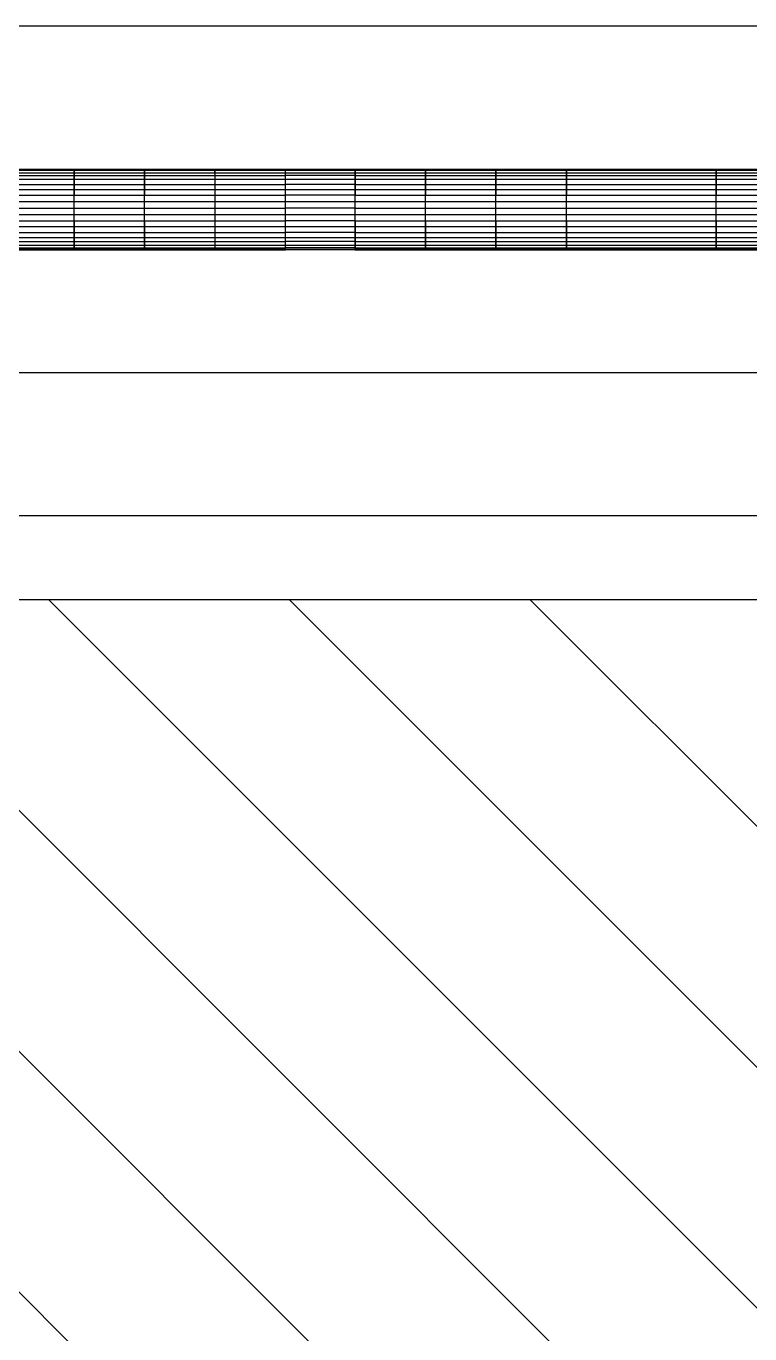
# Model space of a CAD drawing. Header units: metres. Extents: x -298 to 779, y -265 to 213.
# Drawn here: x 400.3934 to 400.606, y -97.6084 to -97.2243 of the extents above; entities that cross this region are included whole.
import ezdxf

# ---------------------------------------------------------------- set-up
doc = ezdxf.new("R2010")
doc.units = ezdxf.units.M
doc.header["$LTSCALE"] = 0.01
doc.header["$MEASUREMENT"] = 0
doc.layers.add('Furniture', color=130, linetype='Continuous')

msp = doc.modelspace()

# ---------------------------------------------------------------- linework, layer by layer
at = {"layer": 'Furniture'}
for p, q in [((400.87992, -97.22435), (400.27994, -97.22435)), ((400.40747, -97.26648), (400.38678, -97.26648)), ((400.40747, -97.26648), (400.38678, -97.26648)), ((400.38678, -97.26667), (400.40747, -97.26667)), ((400.38678, -97.26742), (400.40747, -97.26742)), ((400.42816, -97.26648), (400.40747, -97.26648)), ((400.42816, -97.26648), (400.40747, -97.26648)), ((400.40747, -97.26667), (400.40747, -97.26648)), ((400.40747, -97.26742), (400.40747, -97.26648)), ((400.40747, -97.26648), (400.40747, -97.26667)), ((400.40747, -97.26667), (400.42816, -97.26667)), ((400.40747, -97.26667), (400.40747, -97.26742)), ((400.40747, -97.26742), (400.40747, -97.26667)), ((400.40747, -97.26742), (400.42816, -97.26742)), ((400.40747, -97.26742), (400.40747, -97.26818)), ((400.40747, -97.26818), (400.40747, -97.26742)), ((400.44885, -97.26648), (400.42816, -97.26648)), ((400.44885, -97.26648), (400.42816, -97.26648)), ((400.42816, -97.26667), (400.42816, -97.26648)), ((400.42816, -97.26742), (400.42816, -97.26648)), ((400.42816, -97.26648), (400.42816, -97.26667)), ((400.42816, -97.26667), (400.44885, -97.26667)), ((400.42816, -97.26667), (400.42816, -97.26742)), ((400.42816, -97.26742), (400.42816, -97.26667)), ((400.42816, -97.26742), (400.44885, -97.26742)), ((400.42816, -97.26742), (400.42816, -97.26818)), ((400.42816, -97.26818), (400.42816, -97.26742)), ((400.46954, -97.26648), (400.44885, -97.26648)), ((400.46954, -97.26648), (400.44885, -97.26648)), ((400.44885, -97.26667), (400.44885, -97.26648)), ((400.44885, -97.26742), (400.44885, -97.26648)), ((400.44885, -97.26648), (400.44885, -97.26667)), ((400.44885, -97.26667), (400.44885, -97.26648)), ((400.44885, -97.26667), (400.46954, -97.26667)), ((400.44885, -97.26667), (400.44885, -97.26742)), ((400.44885, -97.26742), (400.46954, -97.26742)), ((400.44885, -97.26742), (400.44885, -97.26818)), ((400.49004, -97.26648), (400.46954, -97.26648)), ((400.49004, -97.26648), (400.46954, -97.26648)), ((400.46954, -97.26667), (400.46954, -97.26648)), ((400.46954, -97.26648), (400.46954, -97.26667)), ((400.46954, -97.26742), (400.46954, -97.26648)), ((400.46954, -97.26648), (400.46954, -97.26667)), ((400.46954, -97.26667), (400.49004, -97.26667)), ((400.46954, -97.26742), (400.46954, -97.26667)), ((400.46954, -97.26742), (400.49004, -97.26742)), ((400.46954, -97.26818), (400.46954, -97.26742)), ((400.46954, -97.26818), (400.46954, -97.26742)), ((400.46954, -97.26818), (400.46954, -97.26742)), ((400.51074, -97.26648), (400.49004, -97.26648)), ((400.51074, -97.26648), (400.49004, -97.26648)), ((400.49004, -97.26667), (400.49004, -97.26648)), ((400.49004, -97.26742), (400.49004, -97.26648)), ((400.49004, -97.26648), (400.49004, -97.26667)), ((400.49004, -97.26667), (400.51074, -97.26667)), ((400.49004, -97.26667), (400.49004, -97.26742)), ((400.49004, -97.26742), (400.49004, -97.26667)), ((400.49004, -97.26742), (400.51074, -97.26742)), ((400.49004, -97.26742), (400.49004, -97.26818)), ((400.49004, -97.26818), (400.49004, -97.26742)), ((400.53143, -97.26648), (400.51074, -97.26648)), ((400.53143, -97.26648), (400.51074, -97.26648)), ((400.51074, -97.26667), (400.51074, -97.26648)), ((400.51074, -97.26742), (400.51074, -97.26648)), ((400.51074, -97.26648), (400.51074, -97.26667)), ((400.51074, -97.26667), (400.53143, -97.26667)), ((400.51074, -97.26667), (400.51074, -97.26742)), ((400.51074, -97.26742), (400.51074, -97.26667)), ((400.51074, -97.26742), (400.53143, -97.26742)), ((400.51074, -97.26742), (400.51074, -97.26818)), ((400.51074, -97.26818), (400.51074, -97.26742)), ((400.55212, -97.26648), (400.53143, -97.26648)), ((400.55212, -97.26648), (400.53143, -97.26648)), ((400.53143, -97.26667), (400.53143, -97.26648)), ((400.53143, -97.26742), (400.53143, -97.26648)), ((400.53143, -97.26648), (400.53143, -97.26667)), ((400.53143, -97.26667), (400.55212, -97.26667)), ((400.53143, -97.26667), (400.53143, -97.26742)), ((400.53143, -97.26742), (400.53143, -97.26667)), ((400.53143, -97.26742), (400.55212, -97.26742)), ((400.53143, -97.26742), (400.53143, -97.26818)), ((400.53143, -97.26818), (400.53143, -97.26742)), ((400.59608, -97.26648), (400.55212, -97.26648)), ((400.59608, -97.26648), (400.55212, -97.26648)), ((400.55212, -97.26667), (400.55212, -97.26648)), ((400.55212, -97.26742), (400.55212, -97.26648)), ((400.55212, -97.26648), (400.55212, -97.26667)), ((400.55212, -97.26667), (400.59608, -97.26667)), ((400.55212, -97.26667), (400.55212, -97.26742)), ((400.55212, -97.26742), (400.55212, -97.26667)), ((400.55212, -97.26742), (400.59608, -97.26742)), ((400.55212, -97.26742), (400.55212, -97.26818)), ((400.55212, -97.26818), (400.55212, -97.26742)), ((400.61658, -97.26648), (400.59608, -97.26648)), ((400.61658, -97.26648), (400.59608, -97.26648)), ((400.59608, -97.26667), (400.59608, -97.26648)), ((400.59608, -97.26742), (400.59608, -97.26648)), ((400.59608, -97.26648), (400.59608, -97.26667)), ((400.59608, -97.26667), (400.61658, -97.26667)), ((400.59608, -97.26667), (400.59608, -97.26742)), ((400.59608, -97.26742), (400.59608, -97.26667)), ((400.59608, -97.26742), (400.61658, -97.26742)), ((400.59608, -97.26742), (400.59608, -97.26818)), ((400.59608, -97.26818), (400.59608, -97.26742)), ((400.38678, -97.26818), (400.40747, -97.26818)), ((400.38678, -97.26931), (400.40747, -97.26931)), ((400.38678, -97.27081), (400.40747, -97.27081)), ((400.40747, -97.26818), (400.42816, -97.26818)), ((400.40747, -97.26818), (400.40747, -97.26931)), ((400.40747, -97.26931), (400.40747, -97.26818)), ((400.40747, -97.26931), (400.42816, -97.26931)), ((400.40747, -97.26931), (400.40747, -97.27081)), ((400.40747, -97.27081), (400.40747, -97.26931)), ((400.40747, -97.27081), (400.42816, -97.27081)), ((400.40747, -97.27081), (400.40747, -97.27232)), ((400.40747, -97.27232), (400.40747, -97.27081)), ((400.42816, -97.26818), (400.44885, -97.26818)), ((400.42816, -97.26818), (400.42816, -97.26931)), ((400.42816, -97.26931), (400.42816, -97.26818)), ((400.42816, -97.26931), (400.44885, -97.26931)), ((400.42816, -97.26931), (400.42816, -97.27081)), ((400.42816, -97.27081), (400.42816, -97.26931)), ((400.42816, -97.27081), (400.44885, -97.27081)), ((400.42816, -97.27081), (400.42816, -97.27232)), ((400.42816, -97.27232), (400.42816, -97.27081)), ((400.44885, -97.26818), (400.46954, -97.26818)), ((400.44885, -97.26818), (400.44885, -97.26931)), ((400.44885, -97.26931), (400.46954, -97.26931)), ((400.44885, -97.26931), (400.44885, -97.27081)), ((400.44885, -97.27081), (400.46954, -97.27081)), ((400.44885, -97.27081), (400.44885, -97.27232)), ((400.49004, -97.26818), (400.46954, -97.26818)), ((400.46954, -97.26931), (400.46954, -97.26818)), ((400.46954, -97.26931), (400.46954, -97.26818)), ((400.46954, -97.26931), (400.49004, -97.26931)), ((400.46954, -97.27081), (400.46954, -97.26931)), ((400.46954, -97.27081), (400.46954, -97.26931)), ((400.46954, -97.27081), (400.46954, -97.26931)), ((400.49004, -97.27081), (400.46954, -97.27081)), ((400.46954, -97.27232), (400.46954, -97.27081)), ((400.46954, -97.27232), (400.46954, -97.27081)), ((400.49004, -97.26818), (400.51074, -97.26818)), ((400.49004, -97.26931), (400.49004, -97.26818)), ((400.49004, -97.26818), (400.49004, -97.26931)), ((400.49004, -97.26931), (400.49004, -97.26818)), ((400.49004, -97.26931), (400.51074, -97.26931)), ((400.49004, -97.26931), (400.49004, -97.27081)), ((400.49004, -97.27081), (400.49004, -97.26931)), ((400.49004, -97.27081), (400.51074, -97.27081)), ((400.49004, -97.27232), (400.49004, -97.27081)), ((400.49004, -97.27081), (400.49004, -97.27232)), ((400.49004, -97.27232), (400.49004, -97.27081)), ((400.51074, -97.26818), (400.53143, -97.26818)), ((400.51074, -97.26818), (400.51074, -97.26931)), ((400.51074, -97.26931), (400.51074, -97.26818)), ((400.51074, -97.26931), (400.53143, -97.26931)), ((400.51074, -97.26931), (400.51074, -97.27081)), ((400.51074, -97.27081), (400.51074, -97.26931)), ((400.51074, -97.27081), (400.53143, -97.27081)), ((400.51074, -97.27081), (400.51074, -97.27232)), ((400.51074, -97.27232), (400.51074, -97.27081)), ((400.53143, -97.26818), (400.55212, -97.26818)), ((400.53143, -97.26818), (400.53143, -97.26931)), ((400.53143, -97.26931), (400.53143, -97.26818)), ((400.53143, -97.26931), (400.55212, -97.26931)), ((400.53143, -97.26931), (400.53143, -97.27081)), ((400.53143, -97.27081), (400.53143, -97.26931)), ((400.53143, -97.27081), (400.55212, -97.27081)), ((400.53143, -97.27081), (400.53143, -97.27232)), ((400.53143, -97.27232), (400.53143, -97.27081)), ((400.55212, -97.26818), (400.59608, -97.26818)), ((400.55212, -97.26818), (400.55212, -97.26931)), ((400.55212, -97.26931), (400.55212, -97.26818)), ((400.55212, -97.26931), (400.59608, -97.26931)), ((400.55212, -97.26931), (400.55212, -97.27081)), ((400.55212, -97.27081), (400.55212, -97.26931)), ((400.55212, -97.27081), (400.59608, -97.27081)), ((400.55212, -97.27081), (400.55212, -97.27232)), ((400.55212, -97.27232), (400.55212, -97.27081)), ((400.59608, -97.26818), (400.61658, -97.26818)), ((400.59608, -97.26818), (400.59608, -97.26931)), ((400.59608, -97.26931), (400.59608, -97.26818)), ((400.59608, -97.26931), (400.61658, -97.26931)), ((400.59608, -97.26931), (400.59608, -97.27081)), ((400.59608, -97.27081), (400.59608, -97.26931)), ((400.59608, -97.27081), (400.61658, -97.27081)), ((400.59608, -97.27081), (400.59608, -97.27232)), ((400.59608, -97.27232), (400.59608, -97.27081)), ((400.38678, -97.27232), (400.40747, -97.27232)), ((400.38678, -97.27401), (400.40747, -97.27401)), ((400.40747, -97.27232), (400.42816, -97.27232)), ((400.40747, -97.27232), (400.40747, -97.27401)), ((400.40747, -97.27401), (400.40747, -97.27232)), ((400.40747, -97.27401), (400.42816, -97.27401)), ((400.40747, -97.27589), (400.40747, -97.27401)), ((400.42816, -97.27232), (400.44885, -97.27232)), ((400.42816, -97.27232), (400.42816, -97.27401)), ((400.42816, -97.27401), (400.42816, -97.27232)), ((400.42816, -97.27401), (400.44885, -97.27401)), ((400.42816, -97.27589), (400.42816, -97.27401)), ((400.44885, -97.27232), (400.46954, -97.27232)), ((400.44885, -97.27232), (400.44885, -97.27401)), ((400.44885, -97.27401), (400.46954, -97.27401)), ((400.44885, -97.27401), (400.44885, -97.27589)), ((400.46954, -97.27232), (400.49004, -97.27232)), ((400.46954, -97.27401), (400.46954, -97.27232)), ((400.46954, -97.27401), (400.46954, -97.27232)), ((400.46954, -97.27401), (400.46954, -97.27232)), ((400.49004, -97.27401), (400.46954, -97.27401)), ((400.46954, -97.27589), (400.46954, -97.27401)), ((400.49004, -97.27232), (400.51074, -97.27232)), ((400.49004, -97.27232), (400.49004, -97.27401)), ((400.49004, -97.27401), (400.49004, -97.27232)), ((400.49004, -97.27401), (400.51074, -97.27401)), ((400.49004, -97.27589), (400.49004, -97.27401)), ((400.51074, -97.27232), (400.53143, -97.27232)), ((400.51074, -97.27232), (400.51074, -97.27401)), ((400.51074, -97.27401), (400.51074, -97.27232)), ((400.51074, -97.27401), (400.53143, -97.27401)), ((400.51074, -97.27589), (400.51074, -97.27401)), ((400.53143, -97.27232), (400.55212, -97.27232)), ((400.53143, -97.27232), (400.53143, -97.27401)), ((400.53143, -97.27401), (400.53143, -97.27232)), ((400.53143, -97.27401), (400.55212, -97.27401)), ((400.53143, -97.27589), (400.53143, -97.27401)), ((400.55212, -97.27232), (400.59608, -97.27232)), ((400.55212, -97.27232), (400.55212, -97.27401)), ((400.55212, -97.27401), (400.55212, -97.27232)), ((400.55212, -97.27401), (400.59608, -97.27401)), ((400.55212, -97.27589), (400.55212, -97.27401)), ((400.59608, -97.27232), (400.61658, -97.27232)), ((400.59608, -97.27232), (400.59608, -97.27401)), ((400.59608, -97.27401), (400.59608, -97.27232)), ((400.59608, -97.27401), (400.61658, -97.27401)), ((400.59608, -97.27589), (400.59608, -97.27401)), ((400.38678, -97.27589), (400.40747, -97.27589)), ((400.38678, -97.27777), (400.40747, -97.27777)), ((400.40747, -97.27589), (400.42816, -97.27589)), ((400.40747, -97.27777), (400.40747, -97.27589)), ((400.40747, -97.27777), (400.42816, -97.27777)), ((400.40747, -97.27965), (400.40747, -97.27777)), ((400.42816, -97.27589), (400.44885, -97.27589)), ((400.42816, -97.27777), (400.42816, -97.27589)), ((400.42816, -97.27777), (400.44885, -97.27777)), ((400.42816, -97.27965), (400.42816, -97.27777)), ((400.44885, -97.27589), (400.46954, -97.27589)), ((400.44885, -97.27589), (400.44885, -97.27777)), ((400.44885, -97.27777), (400.46954, -97.27777)), ((400.44885, -97.27777), (400.44885, -97.27965)), ((400.46954, -97.27589), (400.49004, -97.27589)), ((400.46954, -97.27777), (400.46954, -97.27589)), ((400.49004, -97.27777), (400.46954, -97.27777)), ((400.46954, -97.27965), (400.46954, -97.27777)), ((400.49004, -97.27589), (400.51074, -97.27589)), ((400.49004, -97.27777), (400.49004, -97.27589)), ((400.49004, -97.27777), (400.51074, -97.27777)), ((400.49004, -97.27965), (400.49004, -97.27777)), ((400.51074, -97.27589), (400.53143, -97.27589)), ((400.51074, -97.27777), (400.51074, -97.27589)), ((400.51074, -97.27777), (400.53143, -97.27777)), ((400.51074, -97.27965), (400.51074, -97.27777)), ((400.53143, -97.27589), (400.55212, -97.27589)), ((400.53143, -97.27777), (400.53143, -97.27589)), ((400.53143, -97.27777), (400.55212, -97.27777)), ((400.53143, -97.27965), (400.53143, -97.27777)), ((400.55212, -97.27589), (400.59608, -97.27589)), ((400.55212, -97.27777), (400.55212, -97.27589)), ((400.55212, -97.27777), (400.59608, -97.27777)), ((400.55212, -97.27965), (400.55212, -97.27777)), ((400.59608, -97.27589), (400.61658, -97.27589)), ((400.59608, -97.27777), (400.59608, -97.27589)), ((400.59608, -97.27777), (400.61658, -97.27777)), ((400.59608, -97.27965), (400.59608, -97.27777)), ((400.38678, -97.27965), (400.40747, -97.27965)), ((400.38678, -97.28153), (400.40747, -97.28153)), ((400.40747, -97.27965), (400.42816, -97.27965)), ((400.40747, -97.28153), (400.40747, -97.27965)), ((400.40747, -97.28153), (400.42816, -97.28153)), ((400.40747, -97.28153), (400.40747, -97.28322)), ((400.40747, -97.28322), (400.40747, -97.28153)), ((400.42816, -97.27965), (400.44885, -97.27965)), ((400.42816, -97.28153), (400.42816, -97.27965)), ((400.42816, -97.28153), (400.44885, -97.28153)), ((400.42816, -97.28153), (400.42816, -97.28322)), ((400.42816, -97.28322), (400.42816, -97.28153)), ((400.44885, -97.27965), (400.46954, -97.27965)), ((400.44885, -97.27965), (400.44885, -97.28153)), ((400.44885, -97.28153), (400.46954, -97.28153)), ((400.44885, -97.28153), (400.44885, -97.28322)), ((400.46954, -97.27965), (400.49004, -97.27965)), ((400.46954, -97.28153), (400.46954, -97.27965)), ((400.49004, -97.28153), (400.46954, -97.28153)), ((400.46954, -97.28322), (400.46954, -97.28153)), ((400.46954, -97.28322), (400.46954, -97.28153)), ((400.49004, -97.27965), (400.51074, -97.27965)), ((400.49004, -97.28153), (400.49004, -97.27965)), ((400.49004, -97.28153), (400.51074, -97.28153)), ((400.49004, -97.28322), (400.49004, -97.28153)), ((400.49004, -97.28153), (400.49004, -97.28322)), ((400.49004, -97.28322), (400.49004, -97.28153)), ((400.51074, -97.27965), (400.53143, -97.27965)), ((400.51074, -97.28153), (400.51074, -97.27965)), ((400.51074, -97.28153), (400.53143, -97.28153)), ((400.51074, -97.28153), (400.51074, -97.28322)), ((400.51074, -97.28322), (400.51074, -97.28153)), ((400.53143, -97.27965), (400.55212, -97.27965)), ((400.53143, -97.28153), (400.53143, -97.27965)), ((400.53143, -97.28153), (400.55212, -97.28153)), ((400.53143, -97.28153), (400.53143, -97.28322)), ((400.53143, -97.28322), (400.53143, -97.28153)), ((400.55212, -97.27965), (400.59608, -97.27965)), ((400.55212, -97.28153), (400.55212, -97.27965)), ((400.55212, -97.28153), (400.59608, -97.28153)), ((400.55212, -97.28153), (400.55212, -97.28322)), ((400.55212, -97.28322), (400.55212, -97.28153)), ((400.59608, -97.27965), (400.61658, -97.27965)), ((400.59608, -97.28153), (400.59608, -97.27965)), ((400.59608, -97.28153), (400.61658, -97.28153)), ((400.59608, -97.28153), (400.59608, -97.28322)), ((400.59608, -97.28322), (400.59608, -97.28153)), ((400.38678, -97.28322), (400.40747, -97.28322)), ((400.38678, -97.28492), (400.40747, -97.28492)), ((400.38678, -97.28642), (400.40747, -97.28642)), ((400.40747, -97.28322), (400.42816, -97.28322)), ((400.40747, -97.28322), (400.40747, -97.28492)), ((400.40747, -97.28492), (400.40747, -97.28322)), ((400.40747, -97.28492), (400.42816, -97.28492)), ((400.40747, -97.28492), (400.40747, -97.28642)), ((400.40747, -97.28642), (400.40747, -97.28492)), ((400.40747, -97.28642), (400.42816, -97.28642)), ((400.40747, -97.28642), (400.40747, -97.28755)), ((400.40747, -97.28755), (400.40747, -97.28642)), ((400.42816, -97.28322), (400.44885, -97.28322)), ((400.42816, -97.28322), (400.42816, -97.28492)), ((400.42816, -97.28492), (400.42816, -97.28322)), ((400.42816, -97.28492), (400.44885, -97.28492)), ((400.42816, -97.28492), (400.42816, -97.28642)), ((400.42816, -97.28642), (400.42816, -97.28492)), ((400.42816, -97.28642), (400.44885, -97.28642)), ((400.42816, -97.28642), (400.42816, -97.28755)), ((400.42816, -97.28755), (400.42816, -97.28642)), ((400.44885, -97.28322), (400.46954, -97.28322)), ((400.44885, -97.28322), (400.44885, -97.28492)), ((400.44885, -97.28492), (400.46954, -97.28492)), ((400.44885, -97.28492), (400.44885, -97.28642)), ((400.44885, -97.28642), (400.46954, -97.28642)), ((400.44885, -97.28642), (400.44885, -97.28755)), ((400.46954, -97.28322), (400.49004, -97.28322)), ((400.46954, -97.28492), (400.46954, -97.28322)), ((400.46954, -97.28492), (400.46954, -97.28322)), ((400.46954, -97.28492), (400.46954, -97.28322)), ((400.49004, -97.28492), (400.46954, -97.28492)), ((400.46954, -97.28642), (400.46954, -97.28492)), ((400.46954, -97.28642), (400.46954, -97.28492)), ((400.46954, -97.28642), (400.49004, -97.28642)), ((400.46954, -97.28755), (400.46954, -97.28642)), ((400.46954, -97.28755), (400.46954, -97.28642)), ((400.46954, -97.28755), (400.46954, -97.28642)), ((400.49004, -97.28322), (400.51074, -97.28322)), ((400.49004, -97.28322), (400.49004, -97.28492)), ((400.49004, -97.28492), (400.49004, -97.28322)), ((400.49004, -97.28492), (400.51074, -97.28492)), ((400.49004, -97.28642), (400.49004, -97.28492)), ((400.49004, -97.28492), (400.49004, -97.28642)), ((400.49004, -97.28642), (400.49004, -97.28492)), ((400.49004, -97.28642), (400.51074, -97.28642)), ((400.49004, -97.28642), (400.49004, -97.28755)), ((400.49004, -97.28755), (400.49004, -97.28642)), ((400.51074, -97.28322), (400.53143, -97.28322)), ((400.51074, -97.28322), (400.51074, -97.28492)), ((400.51074, -97.28492), (400.51074, -97.28322)), ((400.51074, -97.28492), (400.53143, -97.28492)), ((400.51074, -97.28492), (400.51074, -97.28642)), ((400.51074, -97.28642), (400.51074, -97.28492)), ((400.51074, -97.28642), (400.53143, -97.28642)), ((400.51074, -97.28642), (400.51074, -97.28755)), ((400.51074, -97.28755), (400.51074, -97.28642)), ((400.53143, -97.28322), (400.55212, -97.28322)), ((400.53143, -97.28322), (400.53143, -97.28492)), ((400.53143, -97.28492), (400.53143, -97.28322)), ((400.53143, -97.28492), (400.55212, -97.28492)), ((400.53143, -97.28492), (400.53143, -97.28642)), ((400.53143, -97.28642), (400.53143, -97.28492)), ((400.53143, -97.28642), (400.55212, -97.28642)), ((400.53143, -97.28642), (400.53143, -97.28755)), ((400.53143, -97.28755), (400.53143, -97.28642)), ((400.55212, -97.28322), (400.59608, -97.28322)), ((400.55212, -97.28322), (400.55212, -97.28492)), ((400.55212, -97.28492), (400.55212, -97.28322)), ((400.55212, -97.28492), (400.59608, -97.28492)), ((400.55212, -97.28492), (400.55212, -97.28642)), ((400.55212, -97.28642), (400.55212, -97.28492)), ((400.55212, -97.28642), (400.59608, -97.28642)), ((400.55212, -97.28642), (400.55212, -97.28755)), ((400.55212, -97.28755), (400.55212, -97.28642)), ((400.59608, -97.28322), (400.61658, -97.28322)), ((400.59608, -97.28322), (400.59608, -97.28492)), ((400.59608, -97.28492), (400.59608, -97.28322)), ((400.59608, -97.28492), (400.61658, -97.28492)), ((400.59608, -97.28492), (400.59608, -97.28642)), ((400.59608, -97.28642), (400.59608, -97.28492)), ((400.59608, -97.28642), (400.61658, -97.28642)), ((400.59608, -97.28642), (400.59608, -97.28755)), ((400.59608, -97.28755), (400.59608, -97.28642)), ((400.38678, -97.28755), (400.40747, -97.28755)), ((400.38678, -97.28868), (400.40747, -97.28868)), ((400.38678, -97.28943), (400.40747, -97.28943)), ((400.38678, -97.28981), (400.40747, -97.28981)), ((400.38678, -97.29), (400.40747, -97.29)), ((400.40747, -97.28755), (400.42816, -97.28755)), ((400.40747, -97.28755), (400.40747, -97.28868)), ((400.40747, -97.28868), (400.40747, -97.28755)), ((400.40747, -97.28868), (400.42816, -97.28868)), ((400.40747, -97.28868), (400.40747, -97.28943)), ((400.40747, -97.28943), (400.40747, -97.28868)), ((400.40747, -97.28943), (400.42816, -97.28943)), ((400.40747, -97.28943), (400.40747, -97.28981)), ((400.40747, -97.28981), (400.40747, -97.28943)), ((400.40747, -97.28981), (400.42816, -97.28981)), ((400.40747, -97.28981), (400.40747, -97.29)), ((400.40747, -97.29), (400.42816, -97.29)), ((400.42816, -97.28755), (400.44885, -97.28755)), ((400.42816, -97.28755), (400.42816, -97.28868)), ((400.42816, -97.28868), (400.42816, -97.28755)), ((400.42816, -97.28868), (400.44885, -97.28868)), ((400.42816, -97.28868), (400.42816, -97.28943)), ((400.42816, -97.28943), (400.42816, -97.28868)), ((400.42816, -97.28943), (400.44885, -97.28943)), ((400.42816, -97.28943), (400.42816, -97.28981)), ((400.42816, -97.28981), (400.42816, -97.28943)), ((400.42816, -97.28981), (400.44885, -97.28981)), ((400.42816, -97.28981), (400.42816, -97.29)), ((400.42816, -97.29), (400.44885, -97.29)), ((400.44885, -97.28755), (400.46954, -97.28755)), ((400.44885, -97.28755), (400.44885, -97.28868)), ((400.44885, -97.28868), (400.46954, -97.28868)), ((400.44885, -97.28868), (400.44885, -97.28943)), ((400.44885, -97.28943), (400.46954, -97.28943)), ((400.44885, -97.28943), (400.44885, -97.28981)), ((400.44885, -97.28981), (400.46954, -97.28981)), ((400.44885, -97.28981), (400.44885, -97.29)), ((400.44885, -97.29), (400.44885, -97.28981)), ((400.44885, -97.29), (400.46954, -97.29)), ((400.49004, -97.28755), (400.46954, -97.28755)), ((400.46954, -97.28868), (400.46954, -97.28755)), ((400.46954, -97.28868), (400.46954, -97.28755)), ((400.46954, -97.28868), (400.49004, -97.28868)), ((400.46954, -97.28943), (400.46954, -97.28868)), ((400.46954, -97.28943), (400.46954, -97.28868)), ((400.46954, -97.28943), (400.46954, -97.28868)), ((400.49004, -97.28943), (400.46954, -97.28943)), ((400.46954, -97.28981), (400.46954, -97.28943)), ((400.46954, -97.28981), (400.46954, -97.28943)), ((400.46954, -97.28981), (400.49004, -97.28981)), ((400.46954, -97.29), (400.46954, -97.28981)), ((400.46954, -97.28981), (400.46954, -97.29)), ((400.46954, -97.29), (400.46954, -97.28981)), ((400.49004, -97.29), (400.46954, -97.29)), ((400.49004, -97.28755), (400.51074, -97.28755)), ((400.49004, -97.28868), (400.49004, -97.28755)), ((400.49004, -97.28755), (400.49004, -97.28868)), ((400.49004, -97.28868), (400.49004, -97.28755)), ((400.49004, -97.28868), (400.51074, -97.28868)), ((400.49004, -97.28868), (400.49004, -97.28943)), ((400.49004, -97.28943), (400.49004, -97.28868)), ((400.49004, -97.28943), (400.51074, -97.28943)), ((400.49004, -97.28981), (400.49004, -97.28943)), ((400.49004, -97.28943), (400.49004, -97.28981)), ((400.49004, -97.28981), (400.49004, -97.28943)), ((400.49004, -97.28981), (400.51074, -97.28981)), ((400.49004, -97.28981), (400.49004, -97.29)), ((400.49004, -97.29), (400.51074, -97.29)), ((400.51074, -97.28755), (400.53143, -97.28755)), ((400.51074, -97.28755), (400.51074, -97.28868)), ((400.51074, -97.28868), (400.51074, -97.28755)), ((400.51074, -97.28868), (400.53143, -97.28868)), ((400.51074, -97.28868), (400.51074, -97.28943)), ((400.51074, -97.28943), (400.51074, -97.28868)), ((400.51074, -97.28943), (400.53143, -97.28943)), ((400.51074, -97.28943), (400.51074, -97.28981)), ((400.51074, -97.28981), (400.51074, -97.28943)), ((400.51074, -97.28981), (400.53143, -97.28981)), ((400.51074, -97.28981), (400.51074, -97.29)), ((400.51074, -97.29), (400.53143, -97.29)), ((400.53143, -97.28755), (400.55212, -97.28755)), ((400.53143, -97.28755), (400.53143, -97.28868)), ((400.53143, -97.28868), (400.53143, -97.28755)), ((400.53143, -97.28868), (400.55212, -97.28868)), ((400.53143, -97.28868), (400.53143, -97.28943)), ((400.53143, -97.28943), (400.53143, -97.28868)), ((400.53143, -97.28943), (400.55212, -97.28943)), ((400.53143, -97.28943), (400.53143, -97.28981)), ((400.53143, -97.28981), (400.53143, -97.28943)), ((400.53143, -97.28981), (400.55212, -97.28981)), ((400.53143, -97.28981), (400.53143, -97.29)), ((400.53143, -97.29), (400.55212, -97.29)), ((400.55212, -97.28755), (400.59608, -97.28755)), ((400.55212, -97.28755), (400.55212, -97.28868)), ((400.55212, -97.28868), (400.55212, -97.28755)), ((400.55212, -97.28868), (400.59608, -97.28868)), ((400.55212, -97.28868), (400.55212, -97.28943)), ((400.55212, -97.28943), (400.55212, -97.28868)), ((400.55212, -97.28943), (400.59608, -97.28943)), ((400.55212, -97.28943), (400.55212, -97.28981)), ((400.55212, -97.28981), (400.55212, -97.28943)), ((400.55212, -97.28981), (400.59608, -97.28981)), ((400.55212, -97.28981), (400.55212, -97.29)), ((400.55212, -97.29), (400.59608, -97.29)), ((400.59608, -97.28755), (400.61658, -97.28755)), ((400.59608, -97.28755), (400.59608, -97.28868)), ((400.59608, -97.28868), (400.59608, -97.28755)), ((400.59608, -97.28868), (400.61658, -97.28868)), ((400.59608, -97.28868), (400.59608, -97.28943)), ((400.59608, -97.28943), (400.59608, -97.28868)), ((400.59608, -97.28943), (400.61658, -97.28943)), ((400.59608, -97.28943), (400.59608, -97.28981)), ((400.59608, -97.28981), (400.59608, -97.28943)), ((400.59608, -97.28981), (400.61658, -97.28981)), ((400.59608, -97.28981), (400.59608, -97.29)), ((400.59608, -97.29), (400.61658, -97.29)), ((400.87973, -97.32611), (400.27994, -97.32611)), ((400.27806, -97.36806), (400.89083, -97.36806)), ((400.27806, -97.3927), (400.89083, -97.3927)), ((400.32929, -97.3927), (400.89083, -97.95424)), ((400.4, -97.3927), (400.89083, -97.88353)), ((400.47071, -97.3927), (400.89083, -97.81282)), ((400.54142, -97.3927), (400.89083, -97.74211)), ((400.27824, -97.41237), (400.89083, -98.02496)), ((400.27824, -97.48308), (400.89083, -98.09567))]:
    msp.add_line(p, q, dxfattribs=at)

doc.saveas('drawing.dxf')
